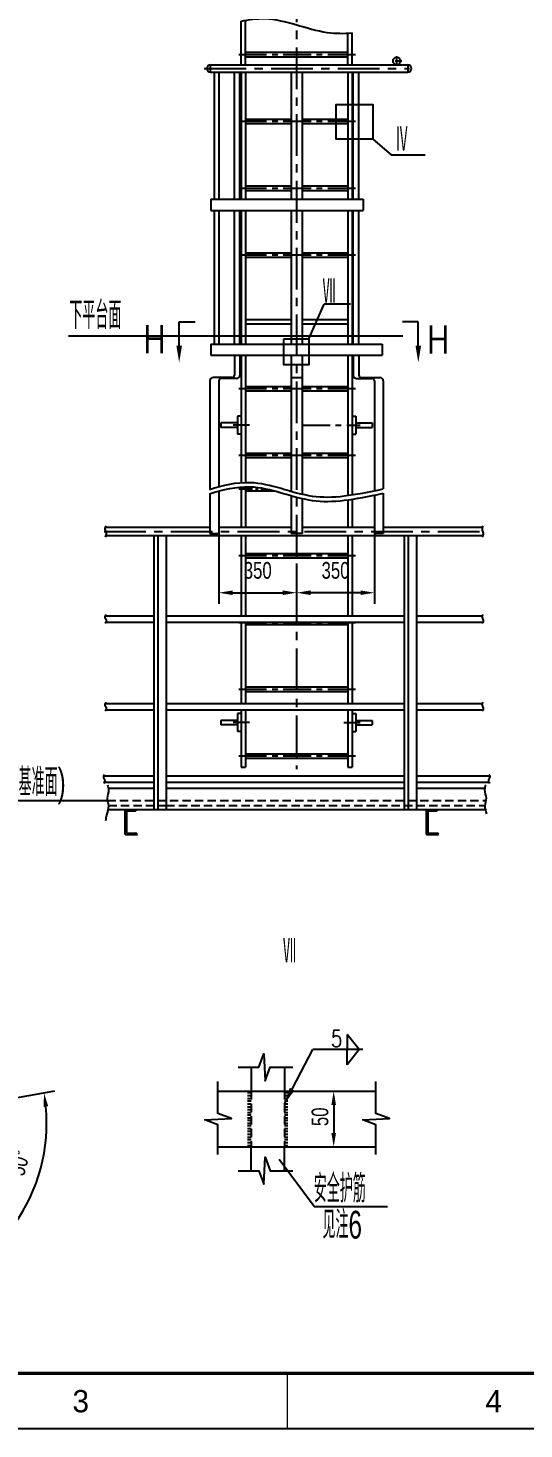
# Model space of a CAD drawing. Extents: x 148 to 221443, y -36682 to 6758.
# Drawn here: x 52698 to 54481, y -12115 to -7081 of the extents above; entities that cross this region are included whole.
import ezdxf
from ezdxf.enums import TextEntityAlignment as Align

# ---------------------------------------------------------------- set-up
doc = ezdxf.new("R2010")
doc.units = 0
doc.header["$LTSCALE"] = 10
doc.header["$MEASUREMENT"] = 0
doc.linetypes.add('CENTERX2', pattern=[4, 2.5, -0.5, 0.5, -0.5])
doc.linetypes.add('HIDDENX2', pattern=[0.75, 0.5, -0.25])
for name, color, linetype in [('2', 4, 'Continuous'), ('CENTER', 1, 'CENTERX2'), ('DIM', 4, 'Continuous'), ('HIDDEN', 7, 'HIDDENX2'), ('MAIN', 6, 'Continuous'), ('RED', 7, 'Continuous'), ('WHITE', 7, 'Continuous'), ('图框', 7, 'Continuous')]:
    doc.layers.add(name, color=color, linetype=linetype)
doc.layers.add('2（细实线）', color=3, linetype='Continuous', lineweight=20)
doc.layers.add('图框层', color=7, linetype='Continuous', lineweight=15)
doc.styles.add('HZ', font='ROMS.SHX', dxfattribs={"width": 0.75, "bigfont": 'GBCBIG.SHX'})
doc.styles.get("Standard").update_dxf_attribs({"font": 'wison_e.shx', "width": 0.75, "bigfont": 'wison_c.shx'})
doc.styles.add('XW', font='ROMANS.shx', dxfattribs={"width": 0.85})
doc.dimstyles.new('DIM1', dxfattribs={"dimscale": 20, "dimtxt": 3, "dimasz": 2.5, "dimexe": 2, "dimexo": 0, "dimgap": 1, "dimtad": 0, "dimdec": 0, "dimzin": 0, "dimdsep": 46, "dimtxsty": 'Standard', "dimcen": 2, "dimclrd": 3, "dimclre": 3, "dimclrt": 3, "dimadec": 0, "dimazin": 0, "dimtfac": 0.666667, "dimtdec": 0, "dimtofl": 0, "dimtmove": 2, "dimatfit": 1, "dimfxl": 2, "dimtvp": 1.333333, "dimtolj": 1, "dimtzin": 0, "dimarcsym": 0})

# ---------------------------------------------------------------- blocks, each defined once
blk = doc.blocks.new('*D214')
at = {"layer": 'Defpoints', "color": 0}
for p in [(53383.9, -8896.8), (53663.6, -9005), (53663.6, -9110.1)]:
    blk.add_point(p, dxfattribs=at)
at = {"layer": 'WHITE', "color": 3, "linetype": 'Continuous', "lineweight": -2}
for p, q in [((53383.9, -8896.8), (53383.9, -9150.1)), ((53663.6, -9005), (53663.6, -9150.1)), ((53433.9, -9110.1), (53613.6, -9110.1))]:
    blk.add_line(p, q, dxfattribs=at)
at = {"layer": 'WHITE', "color": 3}
for points in [[(53433.9, -9101.7), (53433.9, -9118.4), (53383.9, -9110.1)], [(53613.6, -9118.4), (53613.6, -9101.7), (53663.6, -9110.1)]]:
    blk.add_solid(points, dxfattribs=at)
at = {"layer": 'WHITE', "color": 3, "insert": (53523.8, -9030.1), "char_height": 60, "attachment_point": 5}
blk.add_mtext('\\A1;350', dxfattribs=at)
blk = doc.blocks.new('*D215')
at = {"layer": 'Defpoints', "color": 0}
for p in [(53943.3, -8896.8), (53663.6, -9005), (53663.6, -9110.1)]:
    blk.add_point(p, dxfattribs=at)
at = {"layer": 'WHITE', "color": 3, "linetype": 'Continuous', "lineweight": -2}
for p, q in [((53943.3, -8896.8), (53943.3, -9150.1)), ((53663.6, -9005), (53663.6, -9150.1)), ((53893.3, -9110.1), (53713.6, -9110.1))]:
    blk.add_line(p, q, dxfattribs=at)
at = {"layer": 'WHITE', "color": 3}
for points in [[(53713.6, -9101.7), (53713.6, -9118.4), (53663.6, -9110.1)], [(53893.3, -9118.4), (53893.3, -9101.7), (53943.3, -9110.1)]]:
    blk.add_solid(points, dxfattribs=at)
at = {"layer": 'WHITE', "color": 3, "insert": (53803.5, -9030.1), "char_height": 60, "attachment_point": 5}
blk.add_mtext('\\A1;350', dxfattribs=at)
blk = doc.blocks.new('*D331')
at = {"layer": 'Defpoints', "color": 0}
for p in [(52653.7, -10924.7), (52247.6, -10996.3), (52228.9, -11092.4), (52713.5, -11264.2), (52532.1, -11346.9)]:
    blk.add_point(p, dxfattribs=at)
at = {"layer": 'DIM', "color": 3, "linetype": 'Continuous', "lineweight": -2}
for p, q in [((52653.7, -10924.7), (52794.6, -10899.9)), ((52532.1, -11346.9), (52648.6, -11444.7))]:
    blk.add_line(p, q, dxfattribs=at)
blk.add_arc((52137.4, -11015.7), 627.3, 324.5678, 5.4322, dxfattribs=at)
at = {"layer": 'DIM', "color": 3}
for points in [[(52770.2, -10955.2), (52753.7, -10957.5), (52755.2, -10906.8)], [(52642, -11374.3), (52655.2, -11384.5), (52618, -11419)]]:
    blk.add_solid(points, dxfattribs=at)
at = {"layer": 'DIM', "color": 3, "insert": (52666.1, -11157.4), "char_height": 60, "attachment_point": 5, "rotation": 75}
blk.add_mtext('\\A1;50%%d', dxfattribs=at)
blk = doc.blocks.new('*D340')
at = {"layer": 'Defpoints', "color": 0}
for p in [(53619.5, -10900.8), (53619.5, -11100.8), (53796.9, -11100.8)]:
    blk.add_point(p, dxfattribs=at)
at = {"layer": 'DIM', "color": 3, "lineweight": -2}
for p, q in [((53619.5, -10900.8), (53836.9, -10900.8)), ((53796.9, -10950.8), (53796.9, -11050.8)), ((53619.5, -11100.8), (53836.9, -11100.8))]:
    blk.add_line(p, q, dxfattribs=at)
at = {"layer": 'DIM', "color": 3}
for points in [[(53805.3, -10950.8), (53788.6, -10950.8), (53796.9, -10900.8)], [(53788.6, -11050.8), (53805.3, -11050.8), (53796.9, -11100.8)]]:
    blk.add_solid(points, dxfattribs=at)
at = {"layer": 'DIM', "color": 3, "insert": (53747.9, -10992.9), "char_height": 60, "attachment_point": 5, "rotation": 90}
blk.add_mtext('\\A1;50', dxfattribs=at)
blk = doc.blocks.new('1.5a2')
at = {"layer": '图框层', "ltscale": 10}
for p, q in [((16981.88, 9726.58), (16125.88, 9726.58)), ((16323.63, 9726.58), (16323.63, 9716.58)), ((16991.88, 9716.58), (16100.88, 9716.58))]:
    blk.add_line(p, q, dxfattribs=at)
at = {"style": 'HZ'}
for s, p in [('3', (16286.5, 9721.58)), ('4', (16360.75, 9721.58))]:
    blk.add_text(s, height=4, dxfattribs=at).set_placement(p, align=Align.MIDDLE)

msp = doc.modelspace()

# ---------------------------------------------------------------- linework, layer by layer
at = {"color": 3}
for p, q in [((53937.0492, -7480.6992), (54003.847, -7536.5263)), ((54003.847, -7536.5263), (54125.786, -7536.5263)), ((53707.6697, -8197.531), (53762.1732, -8073.672)), ((53857.4361, -8073.672), (53762.1732, -8073.672)), ((53241.2376, -8222.9444), (53241.2376, -8137.0901)), ((54101.181, -8222.9444), (54101.181, -8137.0901)), ((52843.1294, -8186.5465), (54045.8279, -8186.5465)), ((52494.4401, -9856.5465), (52983.0421, -9856.5465)), ((53619.5206, -10946.6246), (53721.9396, -10751.5323)), ((53901.9931, -10751.5323), (53721.9396, -10751.5323)), ((53726.8527, -11314.9403), (53600.5521, -11146.0356)), ((53726.8527, -11314.9403), (53990.8906, -11314.9403))]:
    msp.add_line(p, q, dxfattribs=at)
at = {"color": 7}
for p, q in [((53241.2376, -8137.0901), (53298.362, -8137.0901)), ((54101.181, -8137.0901), (54044.0566, -8137.0901))]:
    msp.add_line(p, q, dxfattribs=at)
at = {"linetype": 'Continuous'}
for p, q in [((53889.0745, -10751.5323), (53845.3398, -10696.9179)), ((53845.3398, -10696.9179), (53845.3398, -10751.5323)), ((53889.0745, -10751.5323), (53845.3398, -10806.1468)), ((53845.3398, -10806.1468), (53845.3398, -10751.5323))]:
    msp.add_line(p, q, dxfattribs=at)
at = {"const_width": 12}
msp.add_lwpolyline([(66794.7995, -11914.5096), (66794.7995, -3914.5096), (49674.7995, -3914.5096), (49674.7995, -11914.5096), (66794.7995, -11914.5096)], dxfattribs=at)
at = {"color": 3}
msp.add_lwpolyline([(53937.0492, -7461.4337), (53937.0492, -7480.6992), (53805.6766, -7480.6992), (53805.6766, -7356.3042), (53937.0492, -7356.3042), (53937.0492, -7461.4337)], dxfattribs=at)
msp.add_lwpolyline([(53617.3123, -8197.531), (53707.6697, -8197.531), (53707.6697, -8290.7555), (53617.3123, -8290.7555)], close=True, dxfattribs=at)
for points, knots in [([(53463.6127, -7056.932), (53492.1717, -7050.5461), (53595.7528, -7036.3975), (53727.6773, -7100.2735), (53833.5118, -7101.1786), (53863.6127, -7098.8981)], [115.918229843, 115.918229843, 115.918229843, 115.918229843, 225.090956529, 512.442106778, 626.068556754, 626.068556754, 626.068556754, 626.068556754]), ([(53350.337, -8738.9915), (53398.8277, -8724.2123), (53522.4852, -8692.7943), (53716.9489, -8786.9509), (53867.8218, -8759.3952), (53975.2919, -8737.2062)], [39.971434106, 39.971434106, 39.971434106, 39.971434106, 225.090956529, 512.442106778, 791.959917425, 791.959917425, 791.959917425, 791.959917425]), ([(53350.337, -8754.7251), (53398.8277, -8739.9459), (53522.4852, -8708.5279), (53716.9489, -8802.6845), (53867.8218, -8775.1287), (53975.2919, -8752.9398)], [39.971434106, 39.971434106, 39.971434106, 39.971434106, 225.090956529, 512.442106778, 791.959917425, 791.959917425, 791.959917425, 791.959917425])]:
    msp.add_open_spline(points, degree=3, knots=knots, dxfattribs=at)
for points in [[(52976.9693, -8869.2176), (52974.3111, -8881.6677), (52978.2984, -8895.5896), (52975.3079, -8909.8679)], [(54333.0181, -8869.2176), (54330.3599, -8881.6677), (54334.3473, -8895.5896), (54331.3567, -8909.8679)], [(52976.9693, -9187.8374), (52974.3111, -9198.4632), (52978.2984, -9206.7646), (52975.3079, -9221.0429)], [(54333.0181, -9187.8374), (54330.3599, -9198.4632), (54334.3473, -9206.7646), (54331.3567, -9221.0429)], [(52976.9693, -9502.8374), (52974.3111, -9513.4632), (52978.2984, -9521.7646), (52975.3079, -9536.0429)], [(54333.0181, -9502.8374), (54330.3599, -9513.4632), (54334.3473, -9521.7646), (54331.3567, -9536.0429)], [(52971.8777, -9762.7768), (52969.2195, -9773.4026), (52973.2068, -9781.704), (52970.2163, -9795.9823)], [(54355.3477, -9762.7768), (54358.006, -9773.4026), (54354.0186, -9781.704), (54357.0092, -9795.9823)]]:
    msp.add_spline(points, degree=3)
for points, knots in [([(52983.6687, -9800.9167), (52985.4697, -9806.6944), (52990.9709, -9822.2684), (52977.4662, -9847.3662), (52991.3759, -9877.8107), (52979.1595, -9904.5611), (52977.034, -9922.6245), (52976.8739, -9929.5462)], [40.419893675, 40.419893675, 40.419893675, 40.419893675, 60.228765751, 94.17342106, 125.000152447, 162.757152369, 186.041500249, 186.041500249, 186.041500249, 186.041500249]), ([(54343.5567, -9800.9167), (54341.7557, -9806.6944), (54336.2545, -9822.2684), (54349.7593, -9847.3662), (54336.5299, -9876.3216), (54343.7344, -9894.8584), (54346.508, -9904.4663)], [40.419893675, 40.419893675, 40.419893675, 40.419893675, 60.228765751, 94.17342106, 125.000152447, 157.742184787, 157.742184787, 157.742184787, 157.742184787])]:
    msp.add_open_spline(points, degree=3, knots=knots)
for points in [[(53251.2376, -8222.9444), (53231.2376, -8222.9444), (53241.2376, -8282.9444)], [(54091.181, -8222.9444), (54111.181, -8222.9444), (54101.181, -8282.9444)], [(53656.2637, -10898.1484), (53638.5556, -10888.852), (53619.5206, -10946.6246)]]:
    msp.add_solid(points, dxfattribs=at)
at = {"layer": 'CENTER', "ltscale": 6}
for p, q in [((53663.6127, -4270.7028), (53663.6127, -9744.0575)), ((53331.6426, -7226.5465), (54069.603, -7226.5465)), ((52971.5141, -8889.5732), (54332.6546, -8889.5732))]:
    msp.add_line(p, q, dxfattribs=at)
at = {"layer": 'CENTER', "ltscale": 4}
for p, q in [((53455.4501, -7176.3892), (53876.2097, -7176.3892)), ((53455.4501, -7416.3892), (53876.2097, -7416.3892)), ((53455.4501, -7656.3892), (53876.2097, -7656.3892)), ((53455.4501, -7896.3892), (53876.2097, -7896.3892)), ((53455.4501, -8376.3892), (53876.2097, -8376.3892)), ((53494.1447, -8508.1648), (53435.2997, -8508.1648)), ((53683.6127, -8508.1648), (53891.9257, -8508.1648)), ((53455.4501, -8616.3892), (53876.2097, -8616.3892)), ((53455.4501, -8976.5483), (53876.2097, -8976.5483)), ((53455.4501, -9216.5483), (53876.2097, -9216.5483)), ((53455.4501, -9456.5483), (53876.2097, -9456.5483)), ((53494.1447, -9576.5465), (53435.2997, -9576.5465)), ((53833.0808, -9576.5465), (53891.9257, -9576.5465)), ((53455.4501, -9696.5483), (53876.2097, -9696.5483))]:
    msp.add_line(p, q, dxfattribs=at)
at = {"layer": 'CENTER'}
for p, q in [((54023.6127, -7215.9318), (54023.6127, -7182.7826)), ((54042.3877, -7199.7465), (54005.1314, -7199.7465))]:
    msp.add_line(p, q, dxfattribs=at)
at = {"layer": 'DIM', "color": 1, "linetype": 'Continuous'}
msp.add_line((53354.2127, -7239.9465), (53354.2127, -7213.1465), dxfattribs=at)
at = {"layer": 'DIM', "color": 7, "linetype": 'CENTERX2', "ltscale": 2}
msp.add_line((53455.4501, -8736.5483), (53552.0345, -8736.5483), dxfattribs=at)
at = {"layer": 'DIM'}
for p, q in [((53487.0517, -10905.5609), (53499.5206, -10905.5609)), ((53487.0517, -10916.1809), (53499.5206, -10916.1809)), ((53619.5206, -10905.5609), (53631.9895, -10905.5609)), ((53619.5206, -10916.1809), (53631.9895, -10916.1809)), ((53486.4925, -10926.8008), (53499.5206, -10926.8008)), ((53486.4925, -10946.6246), (53499.5206, -10946.6246)), ((53486.4925, -10957.2445), (53499.5206, -10957.2445)), ((53487.0517, -10936.0046), (53499.5206, -10936.0046)), ((53487.0517, -10966.4483), (53499.5206, -10966.4483)), ((53618.9614, -10926.8008), (53631.9895, -10926.8008)), ((53619.5206, -10936.0046), (53631.9895, -10936.0046)), ((53619.5206, -10946.6246), (53631.9895, -10946.6246)), ((53619.5206, -10957.2445), (53631.9895, -10957.2445)), ((53619.5206, -10966.4483), (53631.9895, -10966.4483)), ((53486.4925, -10977.0683), (53499.5206, -10977.0683)), ((53486.4925, -10996.892), (53499.5206, -10996.892)), ((53486.4925, -11004.7652), (53499.5206, -11004.7652)), ((53487.0517, -10986.2721), (53499.5206, -10986.2721)), ((53487.0517, -11015.3852), (53499.5206, -11015.3852)), ((53618.9614, -10977.0683), (53631.9895, -10977.0683)), ((53619.5206, -10986.2721), (53631.9895, -10986.2721)), ((53619.5206, -10996.892), (53631.9895, -10996.892)), ((53619.5206, -11004.7652), (53631.9895, -11004.7652)), ((53619.5206, -11015.3852), (53631.9895, -11015.3852)), ((53486.4925, -11024.589), (53499.5206, -11024.589)), ((53486.4925, -11044.4127), (53499.5206, -11044.4127)), ((53486.4925, -11055.0327), (53499.5206, -11055.0327)), ((53487.0517, -11035.2089), (53499.5206, -11035.2089)), ((53487.0517, -11065.6526), (53499.5206, -11065.6526)), ((53619.5206, -11024.589), (53631.9895, -11024.589)), ((53619.5206, -11035.2089), (53631.9895, -11035.2089)), ((53619.5206, -11044.4127), (53631.9895, -11044.4127)), ((53619.5206, -11055.0327), (53631.9895, -11055.0327)), ((53619.5206, -11065.6526), (53631.9895, -11065.6526)), ((53486.4925, -11074.8564), (53499.5206, -11074.8564)), ((53487.0517, -11085.4764), (53499.5206, -11085.4764)), ((53487.0517, -11096.0963), (53499.5206, -11096.0963)), ((53619.5206, -11074.8564), (53631.9895, -11074.8564)), ((53619.5206, -11085.4764), (53631.9895, -11085.4764)), ((53619.5206, -11096.0963), (53631.9895, -11096.0963))]:
    msp.add_line(p, q, dxfattribs=at)
at = {"layer": 'HIDDEN', "color": 2, "linetype": 'HIDDENX2', "ltscale": 6}
for p, q in [((52983.0421, -9856.5465), (54344.1833, -9856.5465)), ((53194.922, -9875.0732), (54340.5478, -9875.0732)), ((53499.5206, -10900.8286), (53499.5206, -11100.8286)), ((53619.5206, -10900.8286), (53619.5206, -11100.8286))]:
    msp.add_line(p, q, dxfattribs=at)
at = {"layer": 'HIDDEN', "color": 7, "linetype": 'HIDDENX2', "ltscale": 6}
msp.add_line((52986.599, -9875.0732), (53194.922, -9875.0732), dxfattribs=at)
at = {"layer": 'MAIN', "linetype": 'Continuous'}
for points in [[(53453.6454, -10814.138), (53527.6741, -10814.138), (53545.2313, -10766.8573), (53550.4986, -10863.3731), (53568.0558, -10814.2377), (53650.4504, -10814.2377)], [(53380.5134, -11127.9403), (53380.5134, -11021.778), (53333.2328, -11004.2208), (53429.7486, -10998.9535), (53380.6132, -10981.3963), (53380.6132, -10865.6675)], [(53948.85, -11127.9403), (53948.85, -11021.778), (53901.5693, -11004.2208), (53998.0852, -10998.9535), (53948.9497, -10981.3963), (53948.9497, -10865.6675)], [(53453.6454, -11187.5193), (53527.6741, -11187.5193), (53545.2313, -11234.8), (53550.4986, -11138.2841), (53568.0558, -11187.4196), (53650.4504, -11187.4196)]]:
    msp.add_lwpolyline(points, dxfattribs=at)
at = {"layer": 'RED'}
for p, q in [((53463.6127, -7213.1465), (53463.6127, -7056.932)), ((53479.6127, -7213.1465), (53479.6127, -7053.7768)), ((53847.6127, -7213.1465), (53847.6127, -7099.8639)), ((53863.6127, -7213.1465), (53863.6127, -7098.8981)), ((53479.6127, -7168.5465), (53847.6127, -7168.5465)), ((53479.6127, -7184.5465), (53847.6127, -7184.5465)), ((53354.2127, -7213.1465), (54063.6127, -7213.1465)), ((53354.2127, -7239.9465), (54063.6127, -7239.9465)), ((53367.6127, -7239.9465), (53367.6127, -7696.5465)), ((53383.6127, -7239.9465), (53383.6127, -7696.5465)), ((53439.8103, -7696.5465), (53439.8103, -7239.9465)), ((53459.7554, -7696.5465), (53459.7554, -7239.9465)), ((53463.6127, -7239.9465), (53463.6127, -7696.5465)), ((53479.6127, -7239.9465), (53479.6127, -7696.5465)), ((53643.6127, -7239.9465), (53643.6127, -7696.5465)), ((53683.6127, -7239.9465), (53683.6127, -7696.5465)), ((53847.6127, -7239.9465), (53847.6127, -7696.5465)), ((53863.6127, -7239.9465), (53863.6127, -7696.5465)), ((53867.4701, -7696.5465), (53867.4701, -7239.9465)), ((53887.4151, -7696.5465), (53887.4151, -7239.9465)), ((54063.6127, -7213.1465), (54063.6127, -7239.9465)), ((53479.6127, -7408.5465), (53643.6127, -7408.5465)), ((53479.6127, -7424.5465), (53643.6127, -7424.5465)), ((53683.6127, -7408.5465), (53847.6127, -7408.5465)), ((53683.6127, -7424.5465), (53847.6127, -7424.5465)), ((53479.6127, -7648.5465), (53643.6127, -7648.5465)), ((53683.6127, -7648.5465), (53847.6127, -7648.5465)), ((53355.6127, -7696.5465), (53355.6127, -7736.5465)), ((53355.6127, -7696.5465), (53902.5363, -7696.5465)), ((53479.6127, -7664.5465), (53643.6127, -7664.5465)), ((53683.6127, -7664.5465), (53847.6127, -7664.5465)), ((53902.5363, -7696.5465), (53902.5363, -7736.5465)), ((53355.6127, -7736.5465), (53902.5363, -7736.5465)), ((53367.6127, -7736.5465), (53367.6127, -8216.5465)), ((53383.6127, -7736.5465), (53383.6127, -8216.5465)), ((53439.8103, -8216.5465), (53439.8103, -7736.5465)), ((53459.7554, -8216.5465), (53459.7554, -7736.5465)), ((53463.6127, -7736.5465), (53463.6127, -8216.5465)), ((53479.6127, -7736.5465), (53479.6127, -8216.5465)), ((53643.6127, -7736.5465), (53643.6127, -8216.5465)), ((53683.6127, -7736.5465), (53683.6127, -8216.5465)), ((53847.6127, -7736.5465), (53847.6127, -8216.5465)), ((53863.6127, -7736.5465), (53863.6127, -8216.5465)), ((53867.4701, -8216.5465), (53867.4701, -7736.5465)), ((53887.4151, -8216.5465), (53887.4151, -7736.5465)), ((53479.6127, -7888.5465), (53643.6127, -7888.5465)), ((53683.6127, -7888.5465), (53847.6127, -7888.5465)), ((53479.6127, -7904.5465), (53643.6127, -7904.5465)), ((53683.6127, -7904.5465), (53847.6127, -7904.5465)), ((53479.6127, -8128.5465), (53643.6127, -8128.5465)), ((53479.6127, -8144.5465), (53643.6127, -8144.5465)), ((53683.6127, -8128.5465), (53847.6127, -8128.5465)), ((53683.6127, -8144.5465), (53847.6127, -8144.5465)), ((53355.6127, -8216.5465), (53971.6127, -8216.5465)), ((53355.6127, -8216.5465), (53355.6127, -8256.5465)), ((53971.6127, -8216.5465), (53971.6127, -8256.5465)), ((53355.6127, -8256.5465), (53971.6127, -8256.5465)), ((53439.8103, -8256.5465), (53439.8103, -8328.5465)), ((53459.7554, -8256.5465), (53459.7554, -8328.5465)), ((53463.6127, -8256.5465), (53463.6127, -8714.3444)), ((53479.6127, -8256.5465), (53479.6127, -8713.4597)), ((53643.6127, -8256.5465), (53643.6127, -8745.3095)), ((53683.6127, -8256.5465), (53683.6127, -8755.7133)), ((53847.6127, -8256.5465), (53847.6127, -8760.5055)), ((53863.6127, -8256.5465), (53863.6127, -8758.1993)), ((53867.4701, -8256.5465), (53867.4701, -8328.5465)), ((53887.4151, -8256.5465), (53887.4151, -8328.5465)), ((53351.9336, -8348.5465), (53351.9336, -8738.5058)), ((53431.8103, -8336.5465), (53363.9336, -8336.5465)), ((53383.9336, -8348.5465), (53383.9336, -8729.2855)), ((53447.7554, -8340.5465), (53391.9336, -8340.5465)), ((53879.4701, -8340.5465), (53935.2919, -8340.5465)), ((53895.4151, -8336.5465), (53963.2919, -8336.5465)), ((53943.2919, -8348.5465), (53943.2919, -8743.7339)), ((53975.2919, -8348.5465), (53975.2919, -8737.2062)), ((53479.6127, -8368.5465), (53643.6127, -8368.5465)), ((53479.6127, -8384.5465), (53643.6127, -8384.5465)), ((53683.6127, -8368.5465), (53847.6127, -8368.5465)), ((53683.6127, -8384.5465), (53847.6127, -8384.5465)), ((53391.6127, -8500.1601), (53391.6127, -8516.1917)), ((53451.2957, -8500.1665), (53391.6127, -8500.1601)), ((53451.2957, -8476.1665), (53451.2957, -8540.1665)), ((53463.6127, -8476.1665), (53451.2957, -8476.1665)), ((53863.6127, -8476.1665), (53875.9298, -8476.1665)), ((53875.9298, -8476.1665), (53875.9298, -8540.1665)), ((53875.9298, -8500.1665), (53935.6127, -8500.1601)), ((53935.6127, -8500.1601), (53935.6127, -8516.1917)), ((53451.2957, -8516.1917), (53391.6127, -8516.1917)), ((53463.6127, -8540.1665), (53451.2957, -8540.1665)), ((53863.6127, -8540.1665), (53875.9298, -8540.1665)), ((53875.9298, -8516.1917), (53935.6127, -8516.1917)), ((53479.6127, -8608.5465), (53643.6127, -8608.5465)), ((53479.6127, -8624.5465), (53643.6127, -8624.5465)), ((53683.6127, -8608.5465), (53847.6127, -8608.5465)), ((53683.6127, -8624.5465), (53847.6127, -8624.5465)), ((53351.9336, -8754.2394), (53351.9336, -8896.8168)), ((53383.9336, -8745.019), (53383.9336, -8896.8168)), ((53463.6127, -8730.078), (53463.6127, -8874.4982)), ((53479.6127, -8729.1932), (53479.6127, -8874.4982)), ((53479.6127, -8744.5483), (53585.2814, -8744.5483)), ((53975.2919, -8752.9398), (53975.2919, -8896.8168)), ((53643.6127, -8761.0431), (53643.6127, -8896.8168)), ((53683.6127, -8771.4468), (53683.6127, -8896.8168)), ((53847.6127, -8776.239), (53847.6127, -8874.4982)), ((53863.6127, -8773.9328), (53863.6127, -8874.4982)), ((53943.2919, -8759.4674), (53943.2919, -8896.8168)), ((52975.1786, -8874.4982), (53351.9336, -8874.4982)), ((52977.1491, -8904.6482), (54333.1979, -8904.6482)), ((53149.922, -8904.6482), (53149.922, -9888.5732)), ((53164.6172, -8904.6482), (53164.6172, -9888.5732)), ((53194.922, -8904.6482), (53194.922, -9888.5732)), ((53351.9336, -8896.8168), (53383.9336, -8896.8168)), ((53383.9336, -8874.4982), (53643.6127, -8874.4982)), ((53463.6127, -8904.6482), (53463.6127, -9193.3232)), ((53479.6127, -8904.6482), (53479.6127, -9193.3232)), ((53683.6127, -8896.8168), (53643.6127, -8896.8168)), ((53683.6127, -8874.4982), (53943.2919, -8874.4982)), ((53847.6127, -8904.6482), (53847.6127, -9193.3232)), ((53863.6127, -8904.6482), (53863.6127, -9193.3232)), ((53975.2919, -8896.8168), (53943.2919, -8896.8168)), ((53975.2919, -8874.4982), (54331.2275, -8874.4982)), ((54049.922, -8904.6482), (54049.922, -9888.5732)), ((54064.6172, -8904.6482), (54064.6172, -9888.5732)), ((54094.922, -8904.6482), (54094.922, -9888.5732)), ((53479.6127, -8968.5483), (53847.6127, -8968.5483)), ((53479.6127, -8984.5483), (53847.6127, -8984.5483)), ((52974.6845, -9193.3232), (53149.922, -9193.3232)), ((53194.922, -9193.3232), (54049.922, -9193.3232)), ((54094.922, -9193.3232), (54330.7334, -9193.3232)), ((52977.5252, -9215.8232), (53149.922, -9215.8232)), ((53194.922, -9215.8232), (54049.922, -9215.8232)), ((53463.6127, -9215.8232), (53463.6127, -9508.3232)), ((53479.6127, -9215.8232), (53479.6127, -9508.3232)), ((53479.6127, -9224.5483), (53847.6127, -9224.5483)), ((53847.6127, -9215.8232), (53847.6127, -9508.3232)), ((53863.6127, -9215.8232), (53863.6127, -9508.3232)), ((54094.922, -9215.8232), (54333.5741, -9215.8232)), ((53479.6127, -9448.5483), (53847.6127, -9448.5483)), ((52974.6845, -9508.3232), (53149.922, -9508.3232)), ((53194.922, -9508.3232), (54049.922, -9508.3232)), ((53479.6127, -9464.5483), (53847.6127, -9464.5483)), ((54094.922, -9508.3232), (54330.7334, -9508.3232)), ((52977.5252, -9530.8232), (53149.922, -9530.8232)), ((53194.922, -9530.8232), (54049.922, -9530.8232)), ((53451.2957, -9544.5483), (53451.2957, -9608.5483)), ((53463.6127, -9544.5483), (53451.2957, -9544.5483)), ((53463.6127, -9530.8232), (53463.6127, -9736.5483)), ((53479.6127, -9530.8232), (53479.6127, -9736.5483)), ((53847.6127, -9530.8232), (53847.6127, -9736.5483)), ((53863.6127, -9530.8232), (53863.6127, -9736.5483)), ((53863.6127, -9544.5483), (53875.9298, -9544.5483)), ((53875.9298, -9544.5483), (53875.9298, -9608.5483)), ((54094.922, -9530.8232), (54333.5741, -9530.8232)), ((53391.6127, -9568.5418), (53391.6127, -9584.5734)), ((53451.2957, -9568.5483), (53391.6127, -9568.5418)), ((53451.2957, -9584.5734), (53391.6127, -9584.5734)), ((53463.6127, -9608.5483), (53451.2957, -9608.5483)), ((53863.6127, -9608.5483), (53875.9298, -9608.5483)), ((53875.9298, -9568.5483), (53935.6127, -9568.5418)), ((53875.9298, -9584.5734), (53935.6127, -9584.5734)), ((53935.6127, -9568.5418), (53935.6127, -9584.5734)), ((53479.6127, -9688.5483), (53847.6127, -9688.5483)), ((53479.6127, -9704.5483), (53847.6127, -9704.5483)), ((53463.6127, -9736.5483), (53479.6127, -9736.5483)), ((53847.6127, -9736.5483), (53863.6127, -9736.5483)), ((52969.5929, -9768.2626), (53149.922, -9768.2626)), ((52972.4336, -9790.7626), (53149.922, -9790.7626)), ((52986.8622, -9812.0732), (53149.922, -9812.0732)), ((53194.922, -9768.2626), (54049.922, -9768.2626)), ((53194.922, -9790.7626), (54049.922, -9790.7626)), ((53194.922, -9812.0732), (54049.922, -9812.0732)), ((54094.922, -9768.2626), (54357.6325, -9768.2626)), ((54094.922, -9790.7626), (54354.7918, -9790.7626)), ((54094.922, -9812.0732), (54340.3632, -9812.0732)), ((52984.953, -9888.5732), (54341.9193, -9888.5732)), ((53047.5649, -9978.5732), (53047.5649, -9888.5732)), ((53052.0649, -9893.0732), (53084.5189, -9893.0732)), ((53052.0649, -9893.0732), (53052.0649, -9974.0732)), ((54130.7197, -9978.5732), (54130.7197, -9888.5732)), ((54135.2197, -9893.0732), (54167.6737, -9893.0732)), ((54135.2197, -9893.0732), (54135.2197, -9974.0732)), ((53047.5649, -9978.5732), (53090.7649, -9978.5732)), ((53052.0649, -9974.0732), (53084.5189, -9974.0732)), ((53052.0649, -9974.0732), (53084.5189, -9974.0732)), ((54130.7197, -9978.5732), (54173.9197, -9978.5732)), ((54135.2197, -9974.0732), (54167.6737, -9974.0732)), ((54135.2197, -9974.0732), (54167.6737, -9974.0732)), ((53499.5206, -10814.138), (53499.5206, -10900.8286)), ((53619.5206, -10814.2377), (53619.5206, -10900.8286)), ((53380.6132, -10900.8286), (53948.9497, -10900.8286)), ((53380.5134, -11100.8286), (53948.85, -11100.8286)), ((53499.5206, -11187.5193), (53499.5206, -11100.8286)), ((53619.5206, -11187.4196), (53619.5206, -11100.8286))]:
    msp.add_line(p, q, dxfattribs=at)
msp.add_circle((54023.6127, -7199.7465), 13.4, dxfattribs=at)
for centre, radius, start, end in [((53354.2127, -7226.5465), 13.4, 90, 270), ((54063.6127, -7226.5465), 13.4, 270, 90), ((53363.9336, -8348.5465), 12, 90, 180), ((53391.9336, -8348.5465), 8, 90, 180), ((53431.8103, -8328.5465), 8, 270, 0), ((53447.7554, -8328.5465), 12, 270, 0), ((53879.4701, -8328.5465), 12, 180, 270), ((53895.4151, -8328.5465), 8, 180, 270), ((53935.2919, -8348.5465), 8, 0, 90), ((53963.2919, -8348.5465), 12, 0, 90), ((53082.7788, -9884.0732), 9.1667, 280.9424989, 330.599649), ((54165.9336, -9884.0732), 9.1667, 280.9424989, 330.599649), ((53082.7788, -9983.0732), 9.1667, 29.400351, 79.0575011), ((54165.9336, -9983.0732), 9.1667, 29.400351, 79.0575011)]:
    msp.add_arc(centre, radius, start, end, dxfattribs=at)
at = {"layer": 'WHITE', "color": 1, "linetype": 'Continuous'}
msp.add_line((53643.6127, -8336.5465), (53683.6127, -8336.5465), dxfattribs=at)
at = {"layer": '图框'}
msp.add_lwpolyline([(49174.7995, -3714.5096), (66994.7995, -3714.5096), (66994.7995, -12114.5096), (49174.7995, -12114.5096)], close=True, dxfattribs=at)

# ---------------------------------------------------------------- block references
at = {"layer": '2（细实线）', "xscale": 20, "yscale": 20, "zscale": 20}
msp.add_blockref('1.5a2', (-272842.7049, -206446.0395), dxfattribs=at)

# ---------------------------------------------------------------- texts
at = {"color": 3, "style": 'HZ', "width": 0.65}
for s, p in [('Ⅳ', (54018.2516, -7532.0318)), ('Ⅶ', (53757.4492, -8077.7294)), ('Ⅶ', (53615.0305, -10447.569)), ('安全护筋', (53725.2396, -11300.6556)), ('见注6', (53756.6388, -11430.495))]:
    msp.add_text(s, height=100, dxfattribs=at).set_placement(p)
at = {"color": 3, "style": 'XW', "width": 0.85}
for p in [(53191.7354, -8199.1079), (54211.9364, -8200.0977)]:
    msp.add_text('H', height=100, dxfattribs=at).set_placement(p, align=Align.MIDDLE_RIGHT)
at = {"color": 3, "linetype": 'Continuous', "style": 'XW', "width": 0.8}
msp.add_text('5', height=60, dxfattribs=at).set_placement((53827.9729, -10712.0905), align=Align.MIDDLE_RIGHT)
at = {"layer": '2', "color": 3, "linetype": 'Continuous', "style": 'HZ', "width": 0.65}
for s, p in [('下平台面', (52846.5277, -8162.837)), ('平台面(基准面)', (52494.4401, -9840.1055))]:
    msp.add_text(s, height=100, dxfattribs=at).set_placement(p)

# ---------------------------------------------------------------- dimensions: what is measured, and where the dimension line sits
at = {"layer": 'DIM', "color": 1, "linetype": 'Continuous'}
dim = msp.add_angular_dim_2l(base=(52713.4682, -11264.2125), line1=((52228.8553, -11092.4452), (52532.1101, -11346.9062)), line2=((52247.6019, -10996.313), (52653.7271, -10924.7021)), dimstyle='DIM1', dxfattribs=at)
dim.commit()
dim.dimension.update_dxf_attribs({"geometry": '*D331', "text_midpoint": (52666.1241, -11157.3985)})
at = {"layer": 'DIM'}
dim = msp.add_linear_dim(base=(53796.939, -11100.8286), p1=(53619.5206, -10900.8286), p2=(53619.5206, -11100.8286), angle=90, text='50', dimstyle='DIM1', override={"dimtofl": 1}, dxfattribs=at)
dim.commit()
dim.dimension.update_dxf_attribs({"geometry": '*D340', "text_midpoint": (53747.8864, -10992.8541), "dimtype": 160})
at = {"layer": 'WHITE', "color": 7, "linetype": 'Continuous'}
dim = msp.add_linear_dim(base=(53663.6127, -9110.0626), p1=(53383.9336, -8896.8168), p2=(53663.6127, -9005.0147), text='350', dimstyle='DIM1', dxfattribs=at)
dim.commit()
dim.dimension.update_dxf_attribs({"geometry": '*D214', "text_midpoint": (53523.7731, -9030.0626)})
dim = msp.add_linear_dim(base=(53663.6127, -9110.0626), p1=(53943.2919, -8896.8168), p2=(53663.6127, -9005.0147), angle=180, text='350', dimstyle='DIM1', dxfattribs=at)
dim.commit()
dim.dimension.update_dxf_attribs({"geometry": '*D215', "text_midpoint": (53803.4523, -9030.0626)})

doc.saveas('drawing.dxf')
